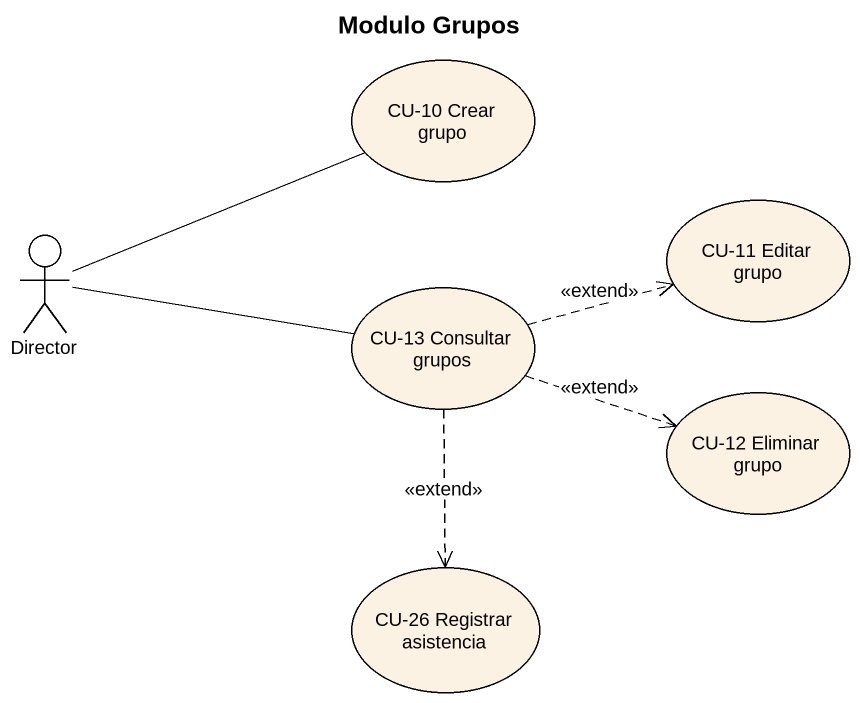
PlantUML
@startuml
title Modulo Grupos
usecase "CU-10 Crear grupo" as CU_10_Crear_grupo
usecase "CU-11 Editar grupo" as CU_11_Editar_grupo
actor Director
usecase "CU-13 Consultar grupos" as CU_13_Consultar_grupos
usecase "CU-12 Eliminar grupo" as CU_12_Eliminar_grupo
usecase "CU-26 Registrar asistencia" as CU_26_Registrar_asistencia
Director -right- CU_10_Crear_grupo
Director -right- CU_13_Consultar_grupos
CU_13_Consultar_grupos .right.> CU_11_Editar_grupo : <<extend>>
CU_13_Consultar_grupos .right.> CU_12_Eliminar_grupo : <<extend>>
CU_13_Consultar_grupos ..> CU_26_Registrar_asistencia : <<extend>>
@enduml
